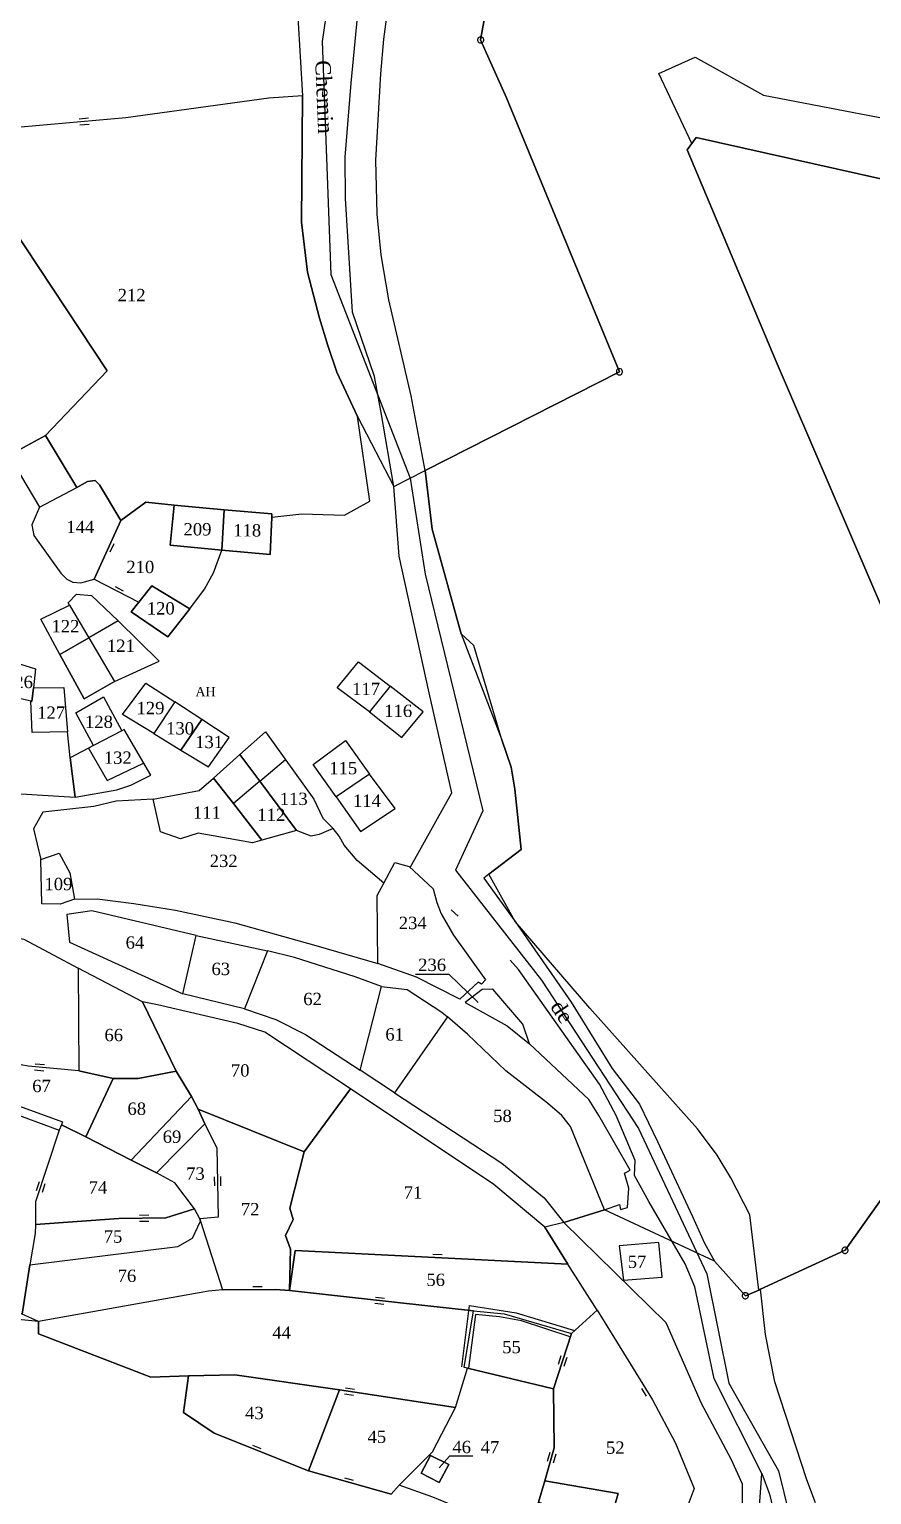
# Model space of a CAD drawing. Extents: x 1206907 to 1207379, y 6153397 to 6153999.
# Drawn here: x 1207076.9 to 1207213.6, y 6153626.3 to 6153864.3 of the extents above; entities that cross this region are included whole.
import ezdxf

# ---------------------------------------------------------------- set-up
doc = ezdxf.new("R2010")
doc.units = 0
doc.linetypes.add('CONTINU', pattern=[0])
doc.layers.get('0').update_dxf_attribs({"linetype": 'CONTINU'})
for name, color, linetype in [('1LIEUDIT', 7, 'CONTINU'), ('1PARCELLE', 7, 'CONTINU'), ('1TRONFLUV', 7, 'CONTINU'), ('1TROUPARCELLE', 7, 'CONTINU'), ('1ZONCOMM', 7, 'CONTINU'), ('3BATIDUR', 7, 'CONTINU'), ('3BATILEGER', 7, 'CONTINU'), ('3BORNE', 7, 'CONTINU'), ('3CHEMIN', 7, 'CONTINU'), ('3FISCLINE', 7, 'CONTINUOUS'), ('3FLECHEPAR', 7, 'CONTINU'), ('3MURMI', 7, 'CONTINU'), ('3MURNONMI', 7, 'CONTINU'), ('3PARCELLETEX', 7, 'CONTINU'), ('3SENTIER', 7, 'CONTINU'), ('3TOPOLINE', 7, 'CONTINU'), ('3ZONCOMMTEX', 7, 'CONTINU')]:
    doc.layers.add(name, color=color, linetype=linetype)
doc.styles.get("Standard").update_dxf_attribs({"font": 'Times New Roman'})

# ---------------------------------------------------------------- blocks, each defined once
blk = doc.blocks.new('MURMI')
for p, q in [((-0.75, 0.5), (0.75, 0.5)), ((-0.75, -0.5), (0.75, -0.5))]:
    blk.add_line(p, q)
blk = doc.blocks.new('BORLIPRO')
blk.add_lwpolyline([(-0.07, 0.5), (-0.19, 0.47), (-0.31, 0.4), (-0.4, 0.31), (-0.47, 0.19), (-0.5, 0.07), (-0.5, -0.07), (-0.47, -0.19), (-0.4, -0.31), (-0.31, -0.4), (-0.19, -0.47), (-0.07, -0.5), (0.07, -0.5), (0.19, -0.47), (0.31, -0.4), (0.4, -0.31), (0.47, -0.19), (0.5, -0.07), (0.5, 0.07), (0.47, 0.19), (0.4, 0.31), (0.31, 0.4), (0.19, 0.47), (0.07, 0.5)], close=True)
blk = doc.blocks.new('MURNOMI')
blk.add_line((-0.75, 0.5), (0.75, 0.5))

msp = doc.modelspace()

# ---------------------------------------------------------------- linework, layer by layer
at = {"layer": '1LIEUDIT'}
for points in [[(1207120.48, 6153866.28), (1207121.22, 6153853.53), (1207121.04, 6153833), (1207122.05, 6153824.89), (1207123.96, 6153817.4), (1207125.31, 6153812.94), (1207126.79, 6153808.61), (1207130.12, 6153801.41), (1207136.04, 6153790.05), (1207136.04, 6153790.05), (1207141.12, 6153792.65), (1207142.25, 6153783.14), (1207146.94, 6153766.11), (1207153.57, 6153748.91), (1207155.06, 6153744.47), (1207155.68, 6153740.92), (1207156.68, 6153731.12), (1207151.44, 6153727.09), (1207150.63, 6153726.44), (1207155.75, 6153719.42), (1207164.84, 6153706.3), (1207171.46, 6153695.55), (1207175.89, 6153689.77), (1207178.81, 6153683.68), (1207184.52, 6153671.49), (1207186.44, 6153667.19), (1207188.09, 6153664.23), (1207170.22, 6153672.61), (1207163.64, 6153670.5), (1207160.56, 6153669.75), (1207164.3, 6153663.77), (1207120, 6153666), (1207119.13, 6153659.49), (1207116.84, 6153659.65), (1207108.24, 6153659.57), (1207105.95, 6153659.36), (1207078.37, 6153654.46), (1206968.98, 6153665.22)], [(1207120.48, 6153866.28), (1207121.22, 6153853.53), (1207121.04, 6153833), (1207122.05, 6153824.89), (1207123.96, 6153817.4), (1207125.31, 6153812.94), (1207126.79, 6153808.61), (1207130.12, 6153801.41), (1207136.04, 6153790.05), (1207141.12, 6153792.65), (1207142.25, 6153783.14), (1207146.94, 6153766.11), (1207153.57, 6153748.91), (1207155.06, 6153744.47), (1207155.68, 6153740.92), (1207156.68, 6153731.12), (1207151.44, 6153727.09), (1207150.63, 6153726.44), (1207155.75, 6153719.42), (1207164.84, 6153706.3), (1207171.46, 6153695.55), (1207175.89, 6153689.77), (1207178.81, 6153683.68), (1207184.52, 6153671.49), (1207186.44, 6153667.19), (1207188.09, 6153664.23), (1207188.09, 6153664.23), (1207193.09, 6153658.63), (1207195.26, 6153659.55), (1207195.55, 6153659.69), (1207209.27, 6153666.01), (1207221.34, 6153683.01)], [(1207221.34, 6153683.01), (1207209.27, 6153666.01), (1207195.55, 6153659.69), (1207195.26, 6153659.55), (1207195.26, 6153659.55), (1207193.09, 6153658.63), (1207188.09, 6153664.23), (1207170.22, 6153672.61), (1207163.64, 6153670.5), (1207160.56, 6153669.75), (1207164.3, 6153663.77), (1207120, 6153666), (1207119.13, 6153659.49), (1207116.84, 6153659.65), (1207108.24, 6153659.57), (1207105.95, 6153659.36), (1207078.37, 6153654.46), (1206968.98, 6153665.22), (1206966.23, 6153664.88), (1206992.89, 6153642.11), (1207004.33, 6153636.68), (1207019.09, 6153630.74), (1207028.28, 6153624.68)]]:
    msp.add_lwpolyline(points, dxfattribs=at)
at = {"layer": '1PARCELLE'}
for points in [[(1207162.07, 6153927.23), (1207150.13, 6153862.59), (1207154.3, 6153853.17), (1207172.65, 6153808.69), (1207141.12, 6153792.65), (1207138.83, 6153804.81), (1207138.83, 6153804.81), (1207135.24, 6153820.36), (1207133.98, 6153827.7), (1207133.32, 6153834.27), (1207133.13, 6153843.06), (1207133.95, 6153857.08), (1207134.42, 6153862.72), (1207136.98, 6153881.74)], [(1207221.34, 6153683.01), (1207209.27, 6153666.01), (1207195.55, 6153659.69), (1207195.26, 6153659.55), (1207193.82, 6153671.76), (1207190.73, 6153677.77), (1207188.53, 6153681.47), (1207185.32, 6153685.74), (1207167.83, 6153705.33), (1207155.75, 6153719.42), (1207151.44, 6153727.09), (1207156.68, 6153731.12), (1207155.68, 6153740.92), (1207155.06, 6153744.47), (1207153.57, 6153748.91), (1207149.01, 6153764.21), (1207146.94, 6153766.11), (1207142.25, 6153783.14), (1207141.12, 6153792.65), (1207172.65, 6153808.69), (1207154.3, 6153853.17), (1207150.13, 6153862.59), (1207162.07, 6153927.23)], [(1207074, 6153832.32), (1207089.5, 6153808.84), (1207079.5, 6153798.34), (1207084.61, 6153789.88), (1207086.35, 6153790.87), (1207087.57, 6153791.03), (1207088.29, 6153790.34), (1207091.73, 6153784.54), (1207095.81, 6153787.49), (1207100.37, 6153787.01), (1207108.5, 6153786.29), (1207116.25, 6153785.62), (1207116.23, 6153785.08), (1207121.09, 6153785.61), (1207128.02, 6153785.38), (1207132.14, 6153787.68), (1207130.12, 6153801.41), (1207126.79, 6153808.61), (1207125.31, 6153812.94), (1207123.96, 6153817.4), (1207122.05, 6153824.89), (1207121.04, 6153833), (1207121.22, 6153853.53), (1207121.22, 6153853.53), (1207115.78, 6153853.12), (1207092.53, 6153849.93), (1207053.52, 6153846.47)], [(1207241.88, 6153834), (1207185.08, 6153846.74), (1207183.67, 6153844.75), (1207197.92, 6153810.76), (1207224.71, 6153748.39)], [(1207224.71, 6153748.39), (1207197.92, 6153810.76), (1207197.92, 6153810.76), (1207183.67, 6153844.75), (1207185.08, 6153846.74), (1207241.88, 6153834)], [(1207204.49, 6153625.01), (1207203.06, 6153628.73), (1207197.85, 6153644.67), (1207196.37, 6153652.36), (1207195.55, 6153659.69), (1207209.27, 6153666.01), (1207221.34, 6153683.01), (1207221.51, 6153682.81), (1207249.76, 6153647.86), (1207276.53, 6153614.74)]]:
    msp.add_lwpolyline(points, dxfattribs=at)
for points in [[(1207043.38, 6153886.36), (1207061.09, 6153888.15), (1207069.28, 6153888.64), (1207076.6, 6153888.68), (1207123.08, 6153887.67), (1207120.48, 6153866.28), (1207121.22, 6153853.53), (1207115.78, 6153853.12), (1207092.53, 6153849.93), (1207053.52, 6153846.47), (1207052.79, 6153849.19), (1207051.48, 6153851.58), (1207048.51, 6153856.25), (1207043.85, 6153861.95), (1207041.67, 6153865.25), (1207037.14, 6153874), (1207035.55, 6153876.02), (1207033.64, 6153877.16), (1207028.9, 6153878.28), (1207028.38, 6153879.15), (1207027.83, 6153881.05), (1207036.14, 6153885.33), (1207043.38, 6153886.36)], [(1207079.5, 6153798.34), (1207089.5, 6153808.84), (1207074, 6153832.32), (1207055.93, 6153834.97), (1207056.79, 6153822.59), (1207056.84, 6153818.9), (1207055.53, 6153812.21), (1207055.24, 6153809.34), (1207056.07, 6153807.27), (1207057.85, 6153805.68), (1207061.55, 6153803.72), (1207064.28, 6153802.6), (1207067.17, 6153802.4), (1207069.31, 6153801.08), (1207070.77, 6153799.77), (1207073.54, 6153795.12), (1207079.5, 6153798.34)], [(1207091.73, 6153784.54), (1207088.29, 6153790.34), (1207087.57, 6153791.03), (1207086.35, 6153790.87), (1207084.61, 6153789.88), (1207079.5, 6153798.34), (1207073.54, 6153795.12), (1207078.56, 6153786.7), (1207077.28, 6153783.83), (1207077.63, 6153782.11), (1207082.01, 6153775.99), (1207082.98, 6153775.01), (1207083.97, 6153774.5), (1207085.23, 6153774.43), (1207087.42, 6153775.02), (1207091.73, 6153784.54)], [(1207100.37, 6153787.01), (1207095.81, 6153787.49), (1207091.73, 6153784.54), (1207087.42, 6153775.02), (1207094.63, 6153771.25), (1207096.77, 6153773.94), (1207102.91, 6153770.18), (1207105.29, 6153773.39), (1207106.75, 6153776.06), (1207108.1, 6153779.74), (1207099.72, 6153780.54), (1207100.37, 6153787.01)], [(1207108.5, 6153786.29), (1207100.37, 6153787.01), (1207099.72, 6153780.54), (1207108.1, 6153779.74), (1207108.5, 6153786.29)], [(1207116.23, 6153785.08), (1207116.25, 6153785.62), (1207108.5, 6153786.29), (1207108.1, 6153779.74), (1207115.95, 6153779), (1207116.23, 6153785.08)], [(1207094.63, 6153771.25), (1207096.77, 6153773.94), (1207102.91, 6153770.18), (1207099.35, 6153765.67), (1207093.41, 6153769.73), (1207094.63, 6153771.25)], [(1207091.3, 6153768.22), (1207086.52, 6153765.48), (1207081.85, 6153762.79), (1207078.73, 6153768.51), (1207083.38, 6153770.81), (1207083.17, 6153771.19), (1207084.54, 6153772.57), (1207086.97, 6153772.37), (1207091.3, 6153768.22)], [(1207091.3, 6153768.22), (1207086.52, 6153765.48), (1207081.85, 6153762.79), (1207085.77, 6153755.6), (1207090.7, 6153758.4), (1207097.97, 6153761.67), (1207091.3, 6153768.22)], [(1207072.05, 6153756.36), (1207066.16, 6153757.78), (1207061.78, 6153763.05), (1207054.48, 6153756.68), (1207061.31, 6153749.51), (1207068.71, 6153740.13), (1207070.41, 6153739.5), (1207071.05, 6153740.43), (1207084.31, 6153739.62), (1207083.53, 6153746), (1207083.07, 6153750.22), (1207077.33, 6153750.09), (1207077.13, 6153755.19), (1207072.05, 6153756.36)], [(1207072.05, 6153756.36), (1207073.06, 6153761.86), (1207075.29, 6153761.24), (1207077.86, 6153760.42), (1207077.57, 6153757.37), (1207077.28, 6153755.15), (1207077.13, 6153755.19), (1207072.05, 6153756.36)], [(1207135.44, 6153757.63), (1207132.07, 6153753.44), (1207126.82, 6153757.35), (1207130.31, 6153761.59), (1207135.44, 6153757.63)], [(1207077.13, 6153755.19), (1207077.28, 6153755.15), (1207077.57, 6153757.37), (1207082.49, 6153757.39), (1207083.07, 6153750.22), (1207077.33, 6153750.09), (1207077.13, 6153755.19)], [(1207100.51, 6153755.07), (1207097.09, 6153749.94), (1207092.02, 6153753.02), (1207095.8, 6153758.14), (1207100.51, 6153755.07)], [(1207135.44, 6153757.63), (1207132.07, 6153753.44), (1207137.35, 6153749.31), (1207140.79, 6153753.45), (1207135.44, 6153757.63)], [(1207091.91, 6153750.4), (1207087.29, 6153747.97), (1207084.43, 6153753.3), (1207088.91, 6153755.91), (1207091.91, 6153750.4)], [(1207100.51, 6153755.07), (1207097.09, 6153749.94), (1207101.48, 6153747.25), (1207104.87, 6153752.21), (1207100.51, 6153755.07)], [(1207083.53, 6153746), (1207084.31, 6153739.62), (1207091.07, 6153740.77), (1207093.35, 6153741.53), (1207096.58, 6153743.15), (1207092.29, 6153750.61), (1207091.91, 6153750.4), (1207087.29, 6153747.97), (1207083.53, 6153746)], [(1207104.87, 6153752.21), (1207101.48, 6153747.25), (1207105.94, 6153744.51), (1207109.33, 6153749.32), (1207104.87, 6153752.21)], [(1207126.17, 6153734.49), (1207123.91, 6153733.55), (1207122.62, 6153733.29), (1207120.22, 6153734.2), (1207114.27, 6153742.18), (1207111.06, 6153746.51), (1207115.22, 6153750.22), (1207123.07, 6153739.27), (1207124.52, 6153736.2), (1207126.17, 6153734.49)], [(1207132.08, 6153743.36), (1207126.66, 6153739.66), (1207122.93, 6153744.93), (1207128.19, 6153748.81), (1207132.08, 6153743.36)], [(1207120.22, 6153734.2), (1207114.6, 6153732.64), (1207110.04, 6153738.57), (1207106.8, 6153742.7), (1207111.06, 6153746.51), (1207114.27, 6153742.18), (1207120.22, 6153734.2)], [(1207132.08, 6153743.36), (1207126.66, 6153739.66), (1207130.65, 6153734.03), (1207136.23, 6153737.79), (1207132.08, 6153743.36)], [(1207114.6, 6153732.64), (1207113.09, 6153732.19), (1207104.31, 6153733.75), (1207101.42, 6153732.84), (1207098.15, 6153734), (1207096.96, 6153739.26), (1207104.47, 6153740.66), (1207106.8, 6153742.7), (1207110.04, 6153738.57), (1207114.6, 6153732.64)], [(1207078.73, 6153729.47), (1207081.73, 6153730.53), (1207083.45, 6153727.32), (1207084.24, 6153723.02), (1207087.91, 6153723.11), (1207093.84, 6153722.36), (1207100.58, 6153721.26), (1207110.21, 6153719.2), (1207123.39, 6153715.52), (1207133.42, 6153712.58), (1207133.34, 6153723.65), (1207134.43, 6153725.63), (1207130.11, 6153729.33), (1207127.99, 6153731.8), (1207127.15, 6153733.28), (1207126.17, 6153734.49), (1207123.91, 6153733.55), (1207122.62, 6153733.29), (1207120.22, 6153734.2), (1207114.6, 6153732.64), (1207113.09, 6153732.19), (1207104.31, 6153733.75), (1207101.42, 6153732.84), (1207098.15, 6153734), (1207096.96, 6153739.26), (1207090.96, 6153738.98), (1207087.34, 6153738.08), (1207079.06, 6153737.19), (1207077.54, 6153734.46), (1207078.73, 6153729.47)], [(1207078.73, 6153729.47), (1207081.73, 6153730.53), (1207083.45, 6153727.32), (1207084.24, 6153723.02), (1207081.89, 6153722.2), (1207078.91, 6153722.26), (1207078.73, 6153729.47)], [(1207133.42, 6153712.58), (1207133.34, 6153723.65), (1207134.43, 6153725.63), (1207136.19, 6153729.01), (1207138.53, 6153728.32), (1207142.42, 6153724.73), (1207143.04, 6153722.49), (1207143.73, 6153720.63), (1207145.73, 6153717.17), (1207150.94, 6153709.94), (1207150.25, 6153709.21), (1207149.74, 6153709.56), (1207146.76, 6153706.79), (1207139.74, 6153710.36), (1207133.42, 6153712.58)], [(1207101.81, 6153707.64), (1207103.98, 6153717.13), (1207087.01, 6153721.12), (1207082.99, 6153720.57), (1207083.39, 6153716.06), (1207101.81, 6153707.64)], [(1207084.8, 6153711.85), (1207084.9, 6153695.15), (1207076.71, 6153695.93), (1207069.83, 6153697.23), (1207067.02, 6153691.88), (1207062.06, 6153693.83), (1207065.15, 6153716.36), (1207065.89, 6153716.4), (1207066.4, 6153717.73), (1207072.17, 6153717.23), (1207076.02, 6153716.52), (1207084.8, 6153711.85)], [(1207115.55, 6153714.67), (1207111.8, 6153705.25), (1207101.81, 6153707.64), (1207103.98, 6153717.13), (1207115.55, 6153714.67)], [(1207130.55, 6153695.27), (1207134.05, 6153708.88), (1207129.75, 6153710.42), (1207119.92, 6153713.59), (1207115.55, 6153714.67), (1207111.8, 6153705.25), (1207116.88, 6153703.48), (1207121.69, 6153701.06), (1207130.55, 6153695.27)], [(1207095.27, 6153706.34), (1207084.8, 6153711.85), (1207084.9, 6153695.15), (1207090.5, 6153693.94), (1207094.56, 6153693.9), (1207100.73, 6153695.11), (1207095.27, 6153706.34)], [(1207130.55, 6153695.27), (1207134.05, 6153708.88), (1207138.18, 6153708.38), (1207143.81, 6153704.69), (1207144.77, 6153703.92), (1207136.16, 6153691.57), (1207130.55, 6153695.27)], [(1207156.96, 6153702.72), (1207152.1, 6153708.41), (1207150.39, 6153708.39), (1207147.64, 6153706.28), (1207154.44, 6153702.49), (1207158.08, 6153699.55), (1207156.96, 6153702.72)], [(1207095.27, 6153706.34), (1207100.73, 6153695.11), (1207103.18, 6153690.98), (1207104.28, 6153688.94), (1207121.47, 6153682.03), (1207128.98, 6153692.24), (1207115.12, 6153701.42), (1207110.73, 6153702.86), (1207097.66, 6153705.9), (1207095.27, 6153706.34)], [(1207144.77, 6153703.92), (1207136.16, 6153691.57), (1207153.56, 6153680.15), (1207160.43, 6153674.54), (1207163.64, 6153670.5), (1207170.22, 6153672.61), (1207164.72, 6153686.14), (1207163.3, 6153687.9), (1207161, 6153689.91), (1207154.22, 6153695.17), (1207148.01, 6153701.1), (1207144.77, 6153703.92)], [(1207082.08, 6153686.39), (1207086.08, 6153684.42), (1207090.5, 6153693.94), (1207084.9, 6153695.15), (1207076.71, 6153695.93), (1207069.83, 6153697.23), (1207067.02, 6153691.88), (1207073.5, 6153690.08), (1207082.27, 6153686.85), (1207082.08, 6153686.39)], [(1207086.08, 6153684.42), (1207093.42, 6153680.66), (1207103.18, 6153690.98), (1207100.73, 6153695.11), (1207094.56, 6153693.9), (1207090.5, 6153693.94), (1207086.08, 6153684.42)], [(1207093.42, 6153680.66), (1207097.5, 6153678.61), (1207105.39, 6153686.57), (1207104.28, 6153688.94), (1207103.18, 6153690.98), (1207093.42, 6153680.66)], [(1207119.13, 6153659.49), (1207120, 6153666), (1207164.3, 6153663.77), (1207160.56, 6153669.75), (1207152.26, 6153676.71), (1207128.98, 6153692.24), (1207121.47, 6153682.03), (1207119.18, 6153672.83), (1207119.69, 6153671.04), (1207118.48, 6153668.44), (1207119.25, 6153666.17), (1207119.13, 6153659.49)], [(1207076.99, 6153663.66), (1207075.72, 6153655.66), (1207069.25, 6153658.66), (1207070.73, 6153674.55), (1207073.21, 6153688.66), (1207081.73, 6153685.52), (1207077.91, 6153673.86), (1207077.88, 6153670.19), (1207077.81, 6153668.76), (1207076.99, 6153663.66)], [(1207104.68, 6153670.75), (1207108.24, 6153659.57), (1207116.84, 6153659.65), (1207119.13, 6153659.49), (1207119.25, 6153666.17), (1207118.48, 6153668.44), (1207119.69, 6153671.04), (1207119.18, 6153672.83), (1207121.47, 6153682.03), (1207104.28, 6153688.94), (1207105.39, 6153686.57), (1207107.31, 6153682.59), (1207107.51, 6153671.37), (1207104.57, 6153671.1), (1207104.68, 6153670.75)], [(1207081.73, 6153685.52), (1207077.91, 6153673.86), (1207077.88, 6153670.19), (1207091.42, 6153671.18), (1207099.04, 6153671.3), (1207103.68, 6153672.77), (1207100.51, 6153676.98), (1207097.5, 6153678.61), (1207093.42, 6153680.66), (1207086.08, 6153684.42), (1207082.08, 6153686.39), (1207081.73, 6153685.52)], [(1207103.68, 6153672.77), (1207100.51, 6153676.98), (1207097.5, 6153678.61), (1207105.39, 6153686.57), (1207107.31, 6153682.59), (1207107.51, 6153671.37), (1207104.57, 6153671.1), (1207103.68, 6153672.77)], [(1207076.99, 6153663.66), (1207100.99, 6153666.64), (1207103.39, 6153667.97), (1207104.68, 6153670.75), (1207104.57, 6153671.1), (1207103.68, 6153672.77), (1207099.04, 6153671.3), (1207091.42, 6153671.18), (1207077.88, 6153670.19), (1207077.81, 6153668.76), (1207076.99, 6153663.66)], [(1207076.99, 6153663.66), (1207100.99, 6153666.64), (1207103.39, 6153667.97), (1207104.68, 6153670.75), (1207108.24, 6153659.57), (1207105.95, 6153659.36), (1207078.37, 6153654.46), (1207075.72, 6153655.66), (1207076.99, 6153663.66)], [(1207179.05, 6153667.29), (1207172.62, 6153666.74), (1207173.32, 6153661.16), (1207179.61, 6153661.64), (1207179.05, 6153667.29)], [(1207119.13, 6153659.49), (1207136.64, 6153657.52), (1207148.97, 6153656.19), (1207153.97, 6153655.7), (1207164.86, 6153652.51), (1207169.02, 6153656.29), (1207164.3, 6153663.77), (1207120, 6153666), (1207119.13, 6153659.49)], [(1207108.24, 6153659.57), (1207105.95, 6153659.36), (1207078.37, 6153654.46), (1207078.37, 6153652.45), (1207096.61, 6153645.42), (1207102.7, 6153645.65), (1207110.25, 6153645.81), (1207127.21, 6153643.34), (1207146.03, 6153640.5), (1207148.02, 6153646.88), (1207147.44, 6153647), (1207148.97, 6153656.19), (1207136.64, 6153657.52), (1207119.13, 6153659.49), (1207116.84, 6153659.65), (1207108.24, 6153659.57)], [(1207148.97, 6153656.19), (1207153.97, 6153655.7), (1207164.86, 6153652.51), (1207161.93, 6153643.51), (1207148.02, 6153646.88), (1207147.44, 6153647), (1207148.97, 6153656.19)], [(1207164.86, 6153652.51), (1207169.02, 6153656.29), (1207178.01, 6153641.71), (1207181.74, 6153634.71), (1207184.78, 6153627.32), (1207183.78, 6153624.73), (1207181.03, 6153620.35), (1207179.74, 6153617.12), (1207170.77, 6153620.66), (1207172.47, 6153626.53), (1207160.55, 6153628.58), (1207162.08, 6153633.95), (1207161.93, 6153643.51), (1207164.86, 6153652.51)], [(1207127.21, 6153643.34), (1207110.25, 6153645.81), (1207102.7, 6153645.65), (1207101.91, 6153639.65), (1207106.87, 6153636.32), (1207122.21, 6153630.18), (1207127.21, 6153643.34)], [(1207142.35, 6153625.92), (1207136.93, 6153627.85), (1207142.3, 6153633.28), (1207146.03, 6153640.5), (1207148.02, 6153646.88), (1207161.93, 6153643.51), (1207162.08, 6153633.95), (1207160.55, 6153628.58), (1207159.49, 6153625.09), (1207156.79, 6153619.99), (1207142.35, 6153625.92)], [(1207146.03, 6153640.5), (1207127.21, 6153643.34), (1207122.21, 6153630.18), (1207135.62, 6153626.4), (1207136.93, 6153627.85), (1207142.3, 6153633.28), (1207146.03, 6153640.5)], [(1207144.94, 6153631.25), (1207141.98, 6153632.71), (1207140.47, 6153629.84), (1207143.39, 6153628.29), (1207144.94, 6153631.25)], [(1207160.55, 6153628.58), (1207172.47, 6153626.53), (1207170.77, 6153620.66), (1207159.49, 6153625.09), (1207160.55, 6153628.58)]]:
    msp.add_lwpolyline(points, close=True, dxfattribs=at)
at = {"layer": '1TRONFLUV'}
msp.add_lwpolyline([(1207142.35, 6153625.92), (1207136.93, 6153627.85), (1207135.62, 6153626.4), (1207122.21, 6153630.18), (1207106.87, 6153636.32), (1207101.91, 6153639.65), (1207102.7, 6153645.65), (1207096.61, 6153645.42), (1207078.37, 6153652.45), (1207078.37, 6153654.46), (1207075.72, 6153655.66)], dxfattribs=at)
at = {"layer": '1TROUPARCELLE'}
msp.add_lwpolyline([(1207140.47, 6153629.84), (1207141.98, 6153632.71), (1207144.94, 6153631.25), (1207143.39, 6153628.29), (1207140.47, 6153629.84)], close=True, dxfattribs=at)
at = {"layer": '1ZONCOMM'}
msp.add_lwpolyline([(1207132.33, 6153974.81), (1207133.93, 6153927.34), (1207124.41, 6153862.32), (1207125.83, 6153824.49), (1207138.7, 6153791.41), (1207141.12, 6153775.81), (1207150.5, 6153737.36), (1207146.05, 6153727.73), (1207159.98, 6153709.89), (1207175.73, 6153685.82), (1207186.82, 6153662.18), (1207190.43, 6153644.43), (1207198.48, 6153630.19), (1207203.72, 6153608.85)], dxfattribs=at)
msp.add_lwpolyline([(1207132.33, 6153974.81), (1207133.93, 6153927.34), (1207124.41, 6153862.32), (1207125.83, 6153824.49), (1207138.7, 6153791.41), (1207141.12, 6153775.81), (1207150.5, 6153737.36), (1207146.05, 6153727.73), (1207159.98, 6153709.89), (1207175.73, 6153685.82), (1207186.82, 6153662.18), (1207190.43, 6153644.43), (1207198.48, 6153630.19), (1207203.72, 6153608.85)], dxfattribs=at)
msp.add_lwpolyline([(1207132.33, 6153974.81), (1207133.93, 6153927.34), (1207124.41, 6153862.32), (1207125.83, 6153824.49), (1207138.7, 6153791.41), (1207141.12, 6153775.81), (1207150.5, 6153737.36), (1207146.05, 6153727.73), (1207159.98, 6153709.89), (1207175.73, 6153685.82), (1207186.82, 6153662.18), (1207190.43, 6153644.43), (1207198.48, 6153630.19), (1207203.72, 6153608.85)], dxfattribs=at)
at = {"layer": '3BATIDUR'}
for points in [[(1207073.54, 6153795.12), (1207078.56, 6153786.7), (1207084.61, 6153789.88), (1207079.5, 6153798.34), (1207073.54, 6153795.12)], [(1207108.1, 6153779.74), (1207099.72, 6153780.54), (1207100.37, 6153787.01), (1207108.5, 6153786.29), (1207108.1, 6153779.74)], [(1207108.5, 6153786.29), (1207116.25, 6153785.62), (1207116.23, 6153785.08), (1207115.95, 6153779), (1207108.1, 6153779.74), (1207108.5, 6153786.29)], [(1207094.63, 6153771.25), (1207093.41, 6153769.73), (1207099.35, 6153765.67), (1207102.91, 6153770.18), (1207096.77, 6153773.94), (1207094.63, 6153771.25)], [(1207086.52, 6153765.48), (1207081.85, 6153762.79), (1207078.73, 6153768.51), (1207083.38, 6153770.81), (1207086.52, 6153765.48)], [(1207086.52, 6153765.48), (1207090.7, 6153758.4), (1207085.77, 6153755.6), (1207081.85, 6153762.79), (1207086.52, 6153765.48)], [(1207132.07, 6153753.44), (1207126.82, 6153757.35), (1207130.31, 6153761.59), (1207135.44, 6153757.63), (1207132.07, 6153753.44)], [(1207087.29, 6153747.97), (1207084.43, 6153753.3), (1207088.91, 6153755.91), (1207091.91, 6153750.4), (1207087.29, 6153747.97)], [(1207126.66, 6153739.66), (1207122.93, 6153744.93), (1207128.19, 6153748.81), (1207132.08, 6153743.36), (1207126.66, 6153739.66)], [(1207172.62, 6153666.74), (1207173.32, 6153661.16), (1207179.61, 6153661.64), (1207179.05, 6153667.29), (1207172.62, 6153666.74)], [(1207141.98, 6153632.71), (1207140.47, 6153629.84), (1207143.39, 6153628.29), (1207144.94, 6153631.25), (1207141.98, 6153632.71)]]:
    msp.add_lwpolyline(points, close=True, dxfattribs=at)
at = {"layer": '3BATILEGER'}
msp.add_lwpolyline([(1207114.27, 6153742.18), (1207110.04, 6153738.57), (1207106.8, 6153742.7), (1207111.06, 6153746.51), (1207114.27, 6153742.18)], close=True, dxfattribs=at)
at = {"layer": '3CHEMIN'}
for points in [[(1207114.27, 6153742.18), (1207118.46, 6153745.7)], [(1207147.05, 6153647.08), (1207148.31, 6153657.03), (1207155.88, 6153655.83), (1207165.37, 6153652.98)], [(1207164.68, 6153651.95), (1207156.75, 6153654.56), (1207153.19, 6153655.19), (1207149.27, 6153655.6), (1207148.13, 6153646.86)]]:
    msp.add_lwpolyline(points, dxfattribs=at)
at = {"layer": '3FISCLINE'}
msp.add_lwpolyline([(1207086.5, 6153747.55), (1207089.51, 6153742.31), (1207095.44, 6153745.14)], dxfattribs=at)
at = {"layer": '3FLECHEPAR'}
for points in [[(1207139.53, 6153710.87), (1207144.99, 6153710.86), (1207149.7, 6153706.24)], [(1207148.87, 6153632.56), (1207145.05, 6153632.57), (1207143.39, 6153630.67)]]:
    msp.add_lwpolyline(points, dxfattribs=at)
at = {"layer": '3SENTIER'}
for points in [[(1207138.69, 6153728.17), (1207145.46, 6153740.33), (1207141.77, 6153756.57), (1207136.92, 6153778.75), (1207136.04, 6153790.05), (1207134.06, 6153801.74), (1207132.91, 6153807.95), (1207129.31, 6153818.38), (1207128.22, 6153836.85), (1207128.15, 6153843.57), (1207129.1, 6153855.56), (1207131.04, 6153875.93), (1207133.19, 6153894.19), (1207135.94, 6153911.1), (1207137.47, 6153919.46), (1207139.18, 6153936.68), (1207138.92, 6153943.49), (1207135.35, 6153980.63)], [(1207195.77, 6153629.77), (1207188.04, 6153645.13), (1207184.89, 6153660.08), (1207183.33, 6153663.8), (1207177.43, 6153673.96), (1207175.12, 6153678.15), (1207175.22, 6153680.62), (1207172.12, 6153687.93), (1207169.43, 6153693.01), (1207156.25, 6153711.59), (1207154.9, 6153713.14)], [(1207170.22, 6153672.61), (1207172.68, 6153673.47), (1207172.84, 6153672.66), (1207173.96, 6153672.98), (1207174.19, 6153676.12), (1207173.47, 6153678.55), (1207174.37, 6153679.02), (1207169.31, 6153687.92), (1207167.67, 6153690.51), (1207158.08, 6153699.55)], [(1207163.64, 6153670.5), (1207180.17, 6153654.28), (1207185.92, 6153641.18), (1207190.79, 6153632.01), (1207192.59, 6153628.1), (1207192.58, 6153621.81)], [(1207230.95, 6153554.63), (1207226.73, 6153561.76), (1207224.12, 6153565.39), (1207214.52, 6153578.1), (1207207.08, 6153588.49), (1207204.89, 6153589.15), (1207202.91, 6153592.89), (1207200.97, 6153598.39), (1207197.53, 6153612.38), (1207195.48, 6153622.69), (1207195.43, 6153625.17), (1207195.77, 6153629.77), (1207197, 6153626.39), (1207200.37, 6153612.49), (1207201.57, 6153608.78), (1207208.26, 6153596.37), (1207214.71, 6153583.51), (1207220.81, 6153572.42), (1207227.21, 6153563.13)]]:
    msp.add_lwpolyline(points, dxfattribs=at)
at = {"layer": '3TOPOLINE'}
msp.add_lwpolyline([(1207184.39, 6153845.75), (1207179.06, 6153857.12), (1207184.95, 6153859.8), (1207196.02, 6153853.61), (1207256.97, 6153841.91), (1207256.02, 6153837.29), (1207259.16, 6153838.13), (1207261.8, 6153839.25), (1207263.95, 6153841.51), (1207268.59, 6153844.35), (1207272.63, 6153846.26), (1207276.67, 6153847.75), (1207283.88, 6153849.72), (1207286.49, 6153850.92), (1207287.12, 6153852.85), (1207286.66, 6153854.89), (1207270.34, 6153878.26), (1207266.18, 6153883.92), (1207262.63, 6153888.83), (1207259.48, 6153893.19), (1207256.79, 6153896.29), (1207254.62, 6153897.14), (1207250.9, 6153897.72)], dxfattribs=at)

# ---------------------------------------------------------------- block references
at = {"layer": '3BORNE'}
for p in [(1207150.13, 6153862.59), (1207172.65, 6153808.69), (1207209.27, 6153666.01), (1207193.09, 6153658.63)]:
    msp.add_blockref('BORLIPRO', p, dxfattribs=at)
at = {"layer": '3MURMI'}
for p, rotation in [((1207085.79, 6153849.34), 5.2), ((1207078.54, 6153695.75), 354.6), ((1207078.7, 6153676.24), 252), ((1207107.41, 6153677.22), 271.1), ((1207095.53, 6153671.24), 1.1), ((1207133.74, 6153657.84), 353.7), ((1207163.4, 6153648.02), 252.1), ((1207128.84, 6153643.09), 351.5), ((1207161.62, 6153632.32), 254.1)]:
    msp.add_blockref('MURMI', p, dxfattribs=dict(at, rotation=rotation))
at = {"layer": '3MURNONMI'}
for p, rotation in [((1207089.81, 6153780.29), 245.8), ((1207091.23, 6153773.03), 332.5), ((1207146.26, 6153721.16), 137.1), ((1207143.12, 6153664.85), 357.2), ((1207113.93, 6153659.62), 0.6), ((1207177.09, 6153643.2), 121.8), ((1207113.59, 6153633.62), 338.2), ((1207128.6, 6153628.38), 344.3)]:
    msp.add_blockref('MURNOMI', p, dxfattribs=dict(at, rotation=rotation))

# ---------------------------------------------------------------- texts
at = {"layer": '3PARCELLETEX'}
for s, p in [('212', (1207091.22, 6153820.15)), ('144', (1207082.89, 6153782.49)), ('209', (1207101.91, 6153782.11)), ('118', (1207109.98, 6153781.94)), ('210', (1207092.63, 6153775.99)), ('120', (1207095.95, 6153769.27)), ('122', (1207080.48, 6153766.37)), ('121', (1207089.48, 6153763.2)), ('126', (1207072.94, 6153757.32)), ('117', (1207129.27, 6153756.18)), ('129', (1207094.28, 6153753.08)), ('116', (1207134.49, 6153752.63)), ('127', (1207078.16, 6153752.33)), ('128', (1207085.92, 6153750.84)), ('130', (1207099.08, 6153749.79)), ('131', (1207103.8, 6153747.57)), ('132', (1207088.98, 6153745.02)), ('115', (1207125.56, 6153743.32)), ('113', (1207117.53, 6153738.33)), ('111', (1207103.44, 6153736.1)), ('114', (1207129.41, 6153738.03)), ('112', (1207113.89, 6153735.75)), ('232', (1207106.16, 6153728.26)), ('109', (1207079.34, 6153724.5)), ('234', (1207136.84, 6153718.18)), ('64', (1207092.51, 6153715)), ('63', (1207106.45, 6153710.71)), ('236', (1207139.99, 6153711.37)), ('62', (1207121.34, 6153705.83)), ('66', (1207089.08, 6153699.98)), ('61', (1207134.66, 6153700.08)), ('70', (1207109.6, 6153694.22)), ('67', (1207077.36, 6153691.7)), ('68', (1207092.81, 6153688.01)), ('58', (1207152.16, 6153686.84)), ('69', (1207098.53, 6153683.47)), ('73', (1207102.33, 6153677.47)), ('74', (1207086.51, 6153675.23)), ('71', (1207137.64, 6153674.39)), ('72', (1207111.22, 6153671.69)), ('75', (1207088.96, 6153667.24)), ('57', (1207174, 6153663.15)), ('76', (1207091.22, 6153660.87)), ('56', (1207141.32, 6153660.22)), ('44', (1207116.32, 6153651.64)), ('55', (1207153.63, 6153649.3)), ('43', (1207111.9, 6153638.59)), ('45', (1207131.77, 6153634.73)), ('46', (1207145.54, 6153633.07)), ('47', (1207150.14, 6153633.02)), ('52', (1207170.47, 6153632.97))]:
    msp.add_text(s, height=2, dxfattribs=at).set_placement(p)
at = {"layer": '3SECTIONTEX'}
msp.add_text('AH', height=1.5, dxfattribs=at).set_placement((1207103.84, 6153755.99))
at = {"layer": '3ZONCOMMTEX'}
for s, rotation, p in [('Chemin', 272.4, (1207123.27, 6153859.24)), ('Chemin', 272.4, (1207123.27, 6153859.24)), ('Chemin', 272.4, (1207123.27, 6153859.24)), ('de', 303.5, (1207161.32, 6153705.57)), ('de', 303.5, (1207161.32, 6153705.57)), ('de', 303.5, (1207161.32, 6153705.57))]:
    msp.add_text(s, height=2.5, rotation=rotation, dxfattribs=at).set_placement(p)

doc.saveas('drawing.dxf')
